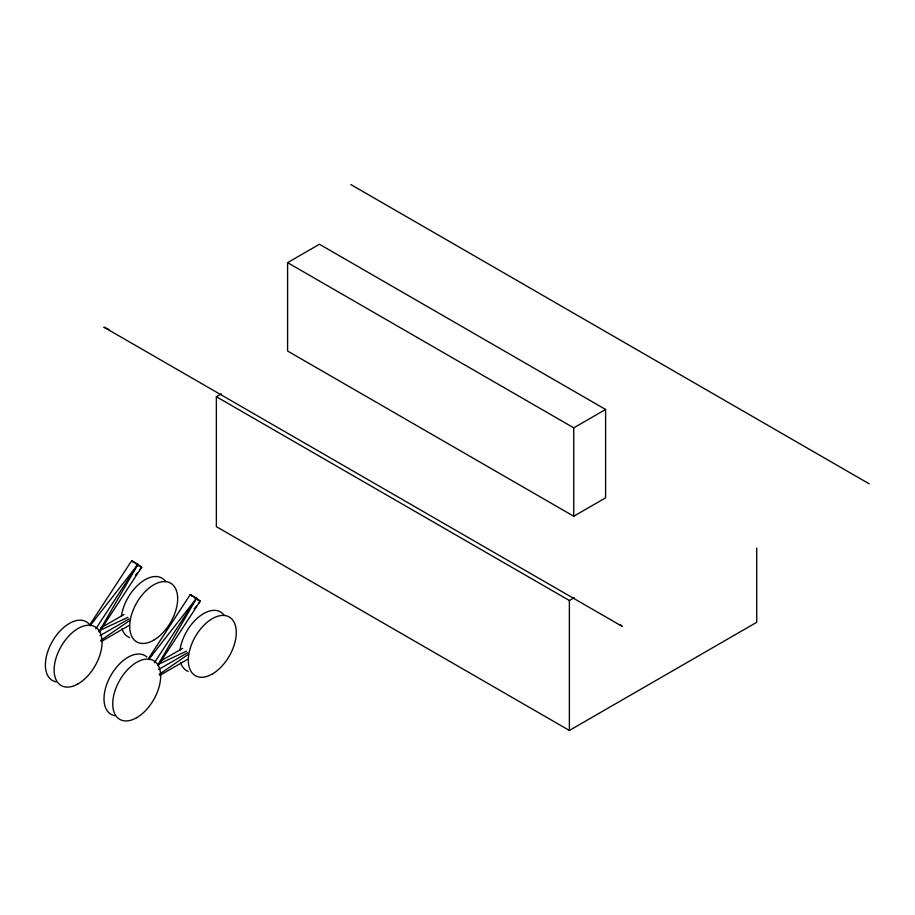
<?xml version="1.0" encoding="UTF-8"?>
<svg xmlns="http://www.w3.org/2000/svg" width="915" height="915" viewBox="0 0 915 915"><rect width="100%" height="100%" fill="white"/><g stroke="black" fill="none" stroke-linecap="round" stroke-linejoin="round"><path stroke-width="1.37" d="M99.003 631.705L137.959 564.383L131.669 560.746L90.288 624.064M157.609 665.537L196.565 598.216L190.274 594.578L148.893 657.896M95.801 628.891L137.959 564.383L141.596 567.369L99.426 631.876M154.406 662.723L196.565 598.216L200.202 601.201L158.043 665.708M92.392 622.12L94.073 619.832M150.998 655.963L152.691 653.665M90.047 625.734L137.959 564.383M135.489 575.169L137.239 572.939M139.846 569.599L141.596 567.369L131.669 560.746L133.487 562.233M148.653 659.566L196.565 598.216M194.106 609.013L196.714 605.661M198.464 603.431L200.202 601.201L190.274 594.578L192.093 596.077M100.65 640.466L129.85 620.439M159.256 674.309L188.456 654.282M287.596 262.639L319.438 244.248L605.604 409.463L605.604 497.851L573.751 516.243L287.596 351.028L287.596 262.639L573.751 427.843L605.604 409.463M756.728 548.039L756.728 622.292L569.382 730.456L216.363 526.651L216.363 396.71L221.293 393.862M100.947 627.839L124.017 614.514M99.952 635.685L129.107 618.849M101.165 641.564L129.107 625.437M159.553 661.671L182.634 648.346M158.558 669.517L187.712 652.681M159.77 675.407L187.712 659.269M216.363 396.71L569.382 600.514L574.311 597.678M99.552 630.595L127.917 617.305M158.169 664.439L186.523 651.137M108.988 329.537L103.841 327.135L622.269 626.443L620.153 624.568M350.822 184.544L869.25 483.852M136.346 564.338L141.596 567.369M194.952 598.17L200.202 601.201M573.751 427.843L573.751 516.243M569.382 600.514L569.382 730.456M114.787 715.679A33.901 19.57 -60 0 1 110.349 676.357A33.901 19.57 -60 0 1 146.858 657.016M188.158 671.404A33.901 19.57 -60 0 1 180.598 662.483M179.958 650.13A33.901 19.57 -60 0 1 199.401 616.447A33.901 19.57 -60 0 1 224.324 615.475M129.553 637.561A33.901 19.57 -60 0 1 121.992 628.651M121.352 616.287A33.901 19.57 -60 0 1 140.796 582.615A33.901 19.57 -60 0 1 165.718 581.643M56.17 681.847A33.901 19.57 -60 0 1 52.315 641.484A33.901 19.57 -60 0 1 89.235 624.179M136.701 717.68A33.901 19.57 -60 0 0 157.46 664.176A33.901 19.57 -60 0 0 115.942 688.137A33.901 19.57 -60 0 0 136.701 717.68M212.303 674.023A33.901 19.57 -60 0 0 233.062 620.519A33.901 19.57 -60 0 0 191.544 644.492A33.901 19.57 -60 0 0 212.303 674.023M153.697 640.191A33.901 19.57 -60 0 0 174.456 586.687A33.901 19.57 -60 0 0 132.938 610.66A33.901 19.57 -60 0 0 153.697 640.191M78.095 683.837A33.901 19.57 -60 0 0 98.854 630.332A33.901 19.57 -60 0 0 57.336 654.305A33.901 19.57 -60 0 0 78.095 683.837"/></g></svg>
